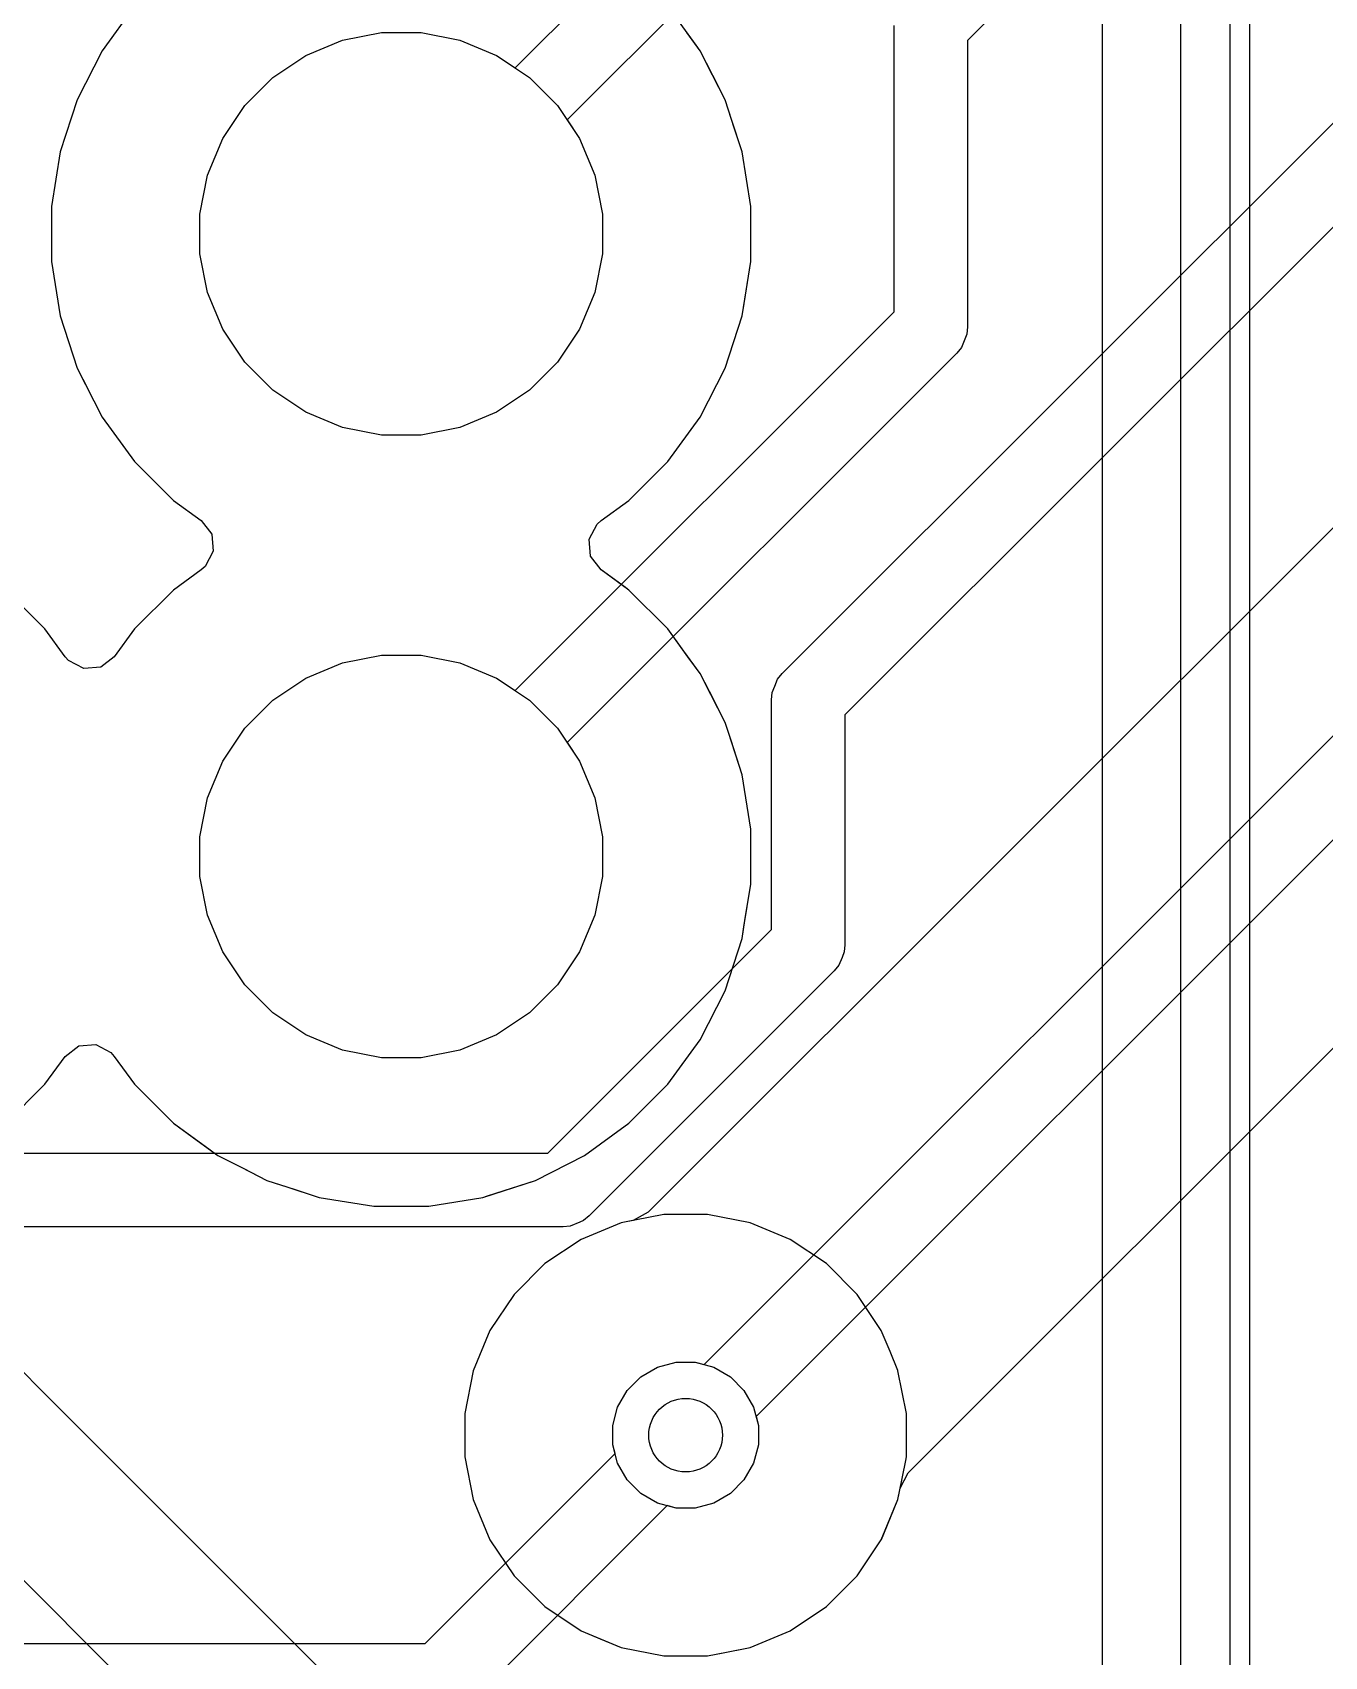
# Model space of a CAD drawing. Header units: inches. Extents: x 1.3 to 5.24, y -7.03 to -1.12.
# Drawn here: x 3.1038 to 3.3112, y -3.2639 to -3.0031 of the extents above; entities that cross this region are included whole.
import ezdxf

# ---------------------------------------------------------------- set-up
doc = ezdxf.new("R2010")
doc.units = ezdxf.units.IN
doc.header["$MEASUREMENT"] = 0
for name, color, linetype, true_color in [('B.Cu', 153, 'CONTINUOUS', 0x4d7fc4), ('B.Mask', 4, 'CONTINUOUS', 0x02ffee), ('F.Cu', 13, 'CONTINUOUS', 0xc83434), ('F.Mask', 201, 'CONTINUOUS', 0xd864ff), ('F.Silkscreen', 41, 'CONTINUOUS', 0xf2eda1), ('In1.Cu', 91, 'CONTINUOUS', 0x7fc87f), ('In2.Cu', 33, 'CONTINUOUS', 0xce7d2c)]:
    doc.layers.add(name, color=color, linetype=linetype, true_color=true_color)

msp = doc.modelspace()

# ---------------------------------------------------------------- linework, layer by layer
at = {"layer": 'B.Cu', "linetype": 'CONTINUOUS'}
for p, q in [((3.12018, -2.99887), (3.11499, -3.00602)), ((3.14768, -3.00679), (3.15356, -3.00435)), ((3.15356, -3.00435), (3.15981, -3.00311)), ((3.15981, -3.00311), (3.16618, -3.00311)), ((3.16618, -3.00311), (3.17242, -3.00435)), ((3.17242, -3.00435), (3.1783, -3.00679)), ((3.21099, -3.00602), (3.20886, -3.00308)), ((3.11499, -3.00602), (3.11098, -3.01389)), ((3.14239, -3.01033), (3.14768, -3.00679)), ((3.1783, -3.00679), (3.1836, -3.01033)), ((3.21302, -3.00999), (3.21099, -3.00602)), ((3.38668, -3.00855), (3.20267, -3.19255)), ((3.13788, -3.01483), (3.14239, -3.01033)), ((3.1836, -3.01033), (3.1881, -3.01483)), ((3.215, -3.01389), (3.21302, -3.00999)), ((3.11098, -3.01389), (3.10825, -3.02229)), ((3.13435, -3.02012), (3.13788, -3.01483)), ((3.1881, -3.01483), (3.19164, -3.02012)), ((3.21647, -3.01839), (3.215, -3.01389)), ((3.215, -3.01389), (3.215, -3.01389)), ((3.215, -3.01389), (3.215, -3.01389)), ((3.21773, -3.02229), (3.21647, -3.01839)), ((3.10825, -3.02229), (3.10687, -3.03102)), ((3.13191, -3.026), (3.13435, -3.02012)), ((3.19164, -3.02012), (3.19407, -3.026)), ((3.21911, -3.03102), (3.21773, -3.02229)), ((3.13067, -3.03225), (3.13191, -3.026)), ((3.19407, -3.026), (3.19532, -3.03225)), ((3.21164, -3.21702), (3.40134, -3.02732)), ((3.10687, -3.03102), (3.10687, -3.03985)), ((3.13067, -3.03862), (3.13067, -3.03225)), ((3.19532, -3.03225), (3.19532, -3.03862)), ((3.21911, -3.03985), (3.21911, -3.03102)), ((3.40796, -3.0374), (3.21999, -3.22537)), ((3.10687, -3.03985), (3.10825, -3.04858)), ((3.13191, -3.04486), (3.13067, -3.03862)), ((3.19532, -3.03862), (3.19407, -3.04486)), ((3.21816, -3.0459), (3.21911, -3.03985)), ((3.13435, -3.05074), (3.13191, -3.04486)), ((3.19407, -3.04486), (3.19164, -3.05074)), ((3.21773, -3.04858), (3.21816, -3.0459)), ((3.10825, -3.04858), (3.11098, -3.05698)), ((3.215, -3.05698), (3.21773, -3.04858)), ((3.13788, -3.05604), (3.13435, -3.05074)), ((3.19164, -3.05074), (3.1881, -3.05604)), ((3.14239, -3.06054), (3.13788, -3.05604)), ((3.1881, -3.05604), (3.1836, -3.06054)), ((3.11098, -3.05698), (3.11499, -3.06485)), ((3.21099, -3.06485), (3.215, -3.05698)), ((3.14768, -3.06408), (3.14239, -3.06054)), ((3.1836, -3.06054), (3.1783, -3.06408)), ((3.15356, -3.06651), (3.14768, -3.06408)), ((3.1783, -3.06408), (3.17242, -3.06651)), ((3.24446, -3.23434), (3.41632, -3.06247)), ((3.11499, -3.06485), (3.12018, -3.07199)), ((3.15981, -3.06776), (3.15356, -3.06651)), ((3.17242, -3.06651), (3.16618, -3.06776)), ((3.2058, -3.07199), (3.21099, -3.06485)), ((3.16618, -3.06776), (3.15981, -3.06776)), ((3.12018, -3.07199), (3.12018, -3.07199)), ((3.12018, -3.07199), (3.12643, -3.07824)), ((3.19955, -3.07824), (3.2058, -3.07199)), ((3.12643, -3.07824), (3.12643, -3.07824)), ((3.12643, -3.07824), (3.13089, -3.08148)), ((3.19509, -3.08148), (3.19955, -3.07824)), ((3.13089, -3.08148), (3.13257, -3.08366)), ((3.19317, -3.08446), (3.19446, -3.08203)), ((3.19446, -3.08203), (3.19509, -3.08148)), ((3.13257, -3.08366), (3.13281, -3.0864)), ((3.19341, -3.0872), (3.19317, -3.08446)), ((3.13281, -3.0864), (3.13153, -3.08884)), ((3.19509, -3.08938), (3.19341, -3.0872)), ((3.13089, -3.08938), (3.12643, -3.09263)), ((3.13153, -3.08884), (3.13089, -3.08938)), ((3.199, -3.09222), (3.19509, -3.08938)), ((3.1058, -3.09887), (3.09955, -3.09263)), ((3.12643, -3.09263), (3.12018, -3.09887)), ((3.12643, -3.09263), (3.12643, -3.09263)), ((3.19955, -3.09263), (3.199, -3.09222)), ((3.2058, -3.09887), (3.19955, -3.09263)), ((3.10904, -3.10334), (3.1058, -3.09887)), ((3.1058, -3.09887), (3.1058, -3.09887)), ((3.12018, -3.09887), (3.11694, -3.10334)), ((3.12018, -3.09887), (3.12018, -3.09887)), ((3.20904, -3.10334), (3.2058, -3.09887)), ((3.2058, -3.09887), (3.2058, -3.09887)), ((3.10959, -3.10397), (3.10904, -3.10334)), ((3.11694, -3.10334), (3.11476, -3.10502)), ((3.15356, -3.10435), (3.15981, -3.10311)), ((3.15981, -3.10311), (3.16618, -3.10311)), ((3.16618, -3.10311), (3.17242, -3.10435)), ((3.21099, -3.10602), (3.20904, -3.10334)), ((3.11202, -3.10525), (3.10959, -3.10397)), ((3.11476, -3.10502), (3.11202, -3.10525)), ((3.14768, -3.10679), (3.15356, -3.10435)), ((3.17242, -3.10435), (3.1783, -3.10679)), ((3.21248, -3.10894), (3.21099, -3.10602)), ((3.14239, -3.11033), (3.14768, -3.10679)), ((3.1783, -3.10679), (3.1836, -3.11033)), ((3.13788, -3.11483), (3.14239, -3.11033)), ((3.1836, -3.11033), (3.1881, -3.11483)), ((3.215, -3.11389), (3.21248, -3.10894)), ((3.21553, -3.11552), (3.215, -3.11389)), ((3.215, -3.11389), (3.215, -3.11389)), ((3.215, -3.11389), (3.215, -3.11389)), ((3.13435, -3.12012), (3.13788, -3.11483)), ((3.1881, -3.11483), (3.19164, -3.12012)), ((3.21773, -3.12229), (3.21553, -3.11552)), ((3.13191, -3.126), (3.13435, -3.12012)), ((3.19164, -3.12012), (3.19407, -3.126)), ((3.21911, -3.13102), (3.21773, -3.12229)), ((3.13067, -3.13225), (3.13191, -3.126)), ((3.19407, -3.126), (3.19532, -3.13225)), ((3.21911, -3.13985), (3.21911, -3.13102)), ((3.13067, -3.13862), (3.13067, -3.13225)), ((3.19532, -3.13225), (3.19532, -3.13862)), ((3.13191, -3.14486), (3.13067, -3.13862)), ((3.19532, -3.13862), (3.19407, -3.14486)), ((3.21819, -3.14569), (3.21911, -3.13985)), ((3.13435, -3.15074), (3.13191, -3.14486)), ((3.19407, -3.14486), (3.19164, -3.15074)), ((3.21773, -3.14858), (3.21819, -3.14569)), ((3.215, -3.15698), (3.21773, -3.14858)), ((3.13788, -3.15604), (3.13435, -3.15074)), ((3.19164, -3.15074), (3.1881, -3.15604)), ((3.14239, -3.16054), (3.13788, -3.15604)), ((3.1881, -3.15604), (3.1836, -3.16054)), ((3.21099, -3.16485), (3.215, -3.15698)), ((3.14768, -3.16408), (3.14239, -3.16054)), ((3.1836, -3.16054), (3.1783, -3.16408)), ((3.10904, -3.16753), (3.11122, -3.16585)), ((3.11122, -3.16585), (3.11396, -3.16562)), ((3.11396, -3.16562), (3.11639, -3.1669)), ((3.15356, -3.16651), (3.14768, -3.16408)), ((3.1783, -3.16408), (3.17242, -3.16651)), ((3.2058, -3.17199), (3.21099, -3.16485)), ((3.1058, -3.17199), (3.10904, -3.16753)), ((3.11639, -3.1669), (3.11694, -3.16753)), ((3.11694, -3.16753), (3.12016, -3.17196)), ((3.15981, -3.16776), (3.15356, -3.16651)), ((3.16618, -3.16776), (3.15981, -3.16776)), ((3.17242, -3.16651), (3.16618, -3.16776)), ((3.09955, -3.17824), (3.1058, -3.17199)), ((3.12016, -3.17196), (3.12018, -3.17199)), ((3.12018, -3.17199), (3.12643, -3.17824)), ((3.19955, -3.17824), (3.2058, -3.17199)), ((3.12643, -3.17824), (3.12643, -3.17824)), ((3.12643, -3.17824), (3.13209, -3.18235)), ((3.19241, -3.18343), (3.19955, -3.17824)), ((3.13209, -3.18235), (3.13358, -3.18343)), ((3.13358, -3.18343), (3.13764, -3.1855)), ((3.18454, -3.18744), (3.19241, -3.18343)), ((3.13764, -3.1855), (3.14145, -3.18744)), ((3.14145, -3.18744), (3.14145, -3.18744)), ((3.14145, -3.18744), (3.14145, -3.18744)), ((3.14145, -3.18744), (3.14595, -3.18891)), ((3.14595, -3.18891), (3.14985, -3.19017)), ((3.17613, -3.19017), (3.18454, -3.18744)), ((3.14985, -3.19017), (3.15858, -3.19156)), ((3.15858, -3.19156), (3.15858, -3.19156)), ((3.15858, -3.19156), (3.16741, -3.19156)), ((3.16741, -3.19156), (3.17613, -3.19017)), ((3.19832, -3.19426), (3.19187, -3.19693)), ((3.20017, -3.19389), (3.19832, -3.19426)), ((3.19832, -3.19426), (3.19832, -3.19426)), ((3.20026, -3.19387), (3.20017, -3.19389)), ((3.20267, -3.19255), (3.20026, -3.19387)), ((3.19187, -3.19693), (3.18606, -3.20081)), ((3.19187, -3.19693), (3.19187, -3.19693)), ((3.18606, -3.20081), (3.18112, -3.20575)), ((3.18606, -3.20081), (3.18606, -3.20081)), ((3.18112, -3.20575), (3.17724, -3.21155)), ((3.18112, -3.20575), (3.18112, -3.20575)), ((3.17724, -3.21155), (3.17457, -3.21801)), ((3.17724, -3.21155), (3.17724, -3.21155)), ((3.17457, -3.21801), (3.17321, -3.22485)), ((3.17457, -3.21801), (3.17457, -3.21801)), ((3.20147, -3.21898), (3.20414, -3.21743)), ((3.20414, -3.21743), (3.20712, -3.21664)), ((3.20712, -3.21664), (3.2102, -3.21664)), ((3.2102, -3.21664), (3.21164, -3.21702)), ((3.19929, -3.22116), (3.20147, -3.21898)), ((3.19775, -3.22383), (3.19929, -3.22116)), ((3.17321, -3.22485), (3.17321, -3.23184)), ((3.19695, -3.2268), (3.19775, -3.22383)), ((3.21999, -3.22537), (3.22037, -3.2268)), ((3.19695, -3.22989), (3.19695, -3.2268)), ((3.22037, -3.2268), (3.22037, -3.22989)), ((3.19775, -3.23287), (3.19695, -3.22989)), ((3.22037, -3.22989), (3.21957, -3.23287)), ((3.17321, -3.23184), (3.17457, -3.23869)), ((3.19929, -3.23554), (3.19775, -3.23287)), ((3.21957, -3.23287), (3.21803, -3.23554)), ((3.20147, -3.23772), (3.19929, -3.23554)), ((3.21803, -3.23554), (3.21585, -3.23772)), ((3.24312, -3.23684), (3.24439, -3.2344)), ((3.24439, -3.2344), (3.24446, -3.23434)), ((3.17457, -3.23869), (3.17457, -3.23869)), ((3.17457, -3.23869), (3.17724, -3.24514)), ((3.20414, -3.23926), (3.20147, -3.23772)), ((3.21585, -3.23772), (3.21318, -3.23926)), ((3.24047, -3.24419), (3.24275, -3.23869)), ((3.24275, -3.23869), (3.24312, -3.23684)), ((3.20712, -3.24006), (3.20414, -3.23926)), ((3.2102, -3.24006), (3.20712, -3.24006)), ((3.21318, -3.23926), (3.2102, -3.24006)), ((3.2401, -3.24509), (3.24047, -3.24419)), ((3.17724, -3.24514), (3.17724, -3.24514)), ((3.17724, -3.24514), (3.18112, -3.25095)), ((3.2362, -3.25095), (3.24008, -3.24514)), ((3.24008, -3.24514), (3.2401, -3.24509)), ((3.18112, -3.25095), (3.18112, -3.25095)), ((3.18112, -3.25095), (3.18606, -3.25588)), ((3.23126, -3.25588), (3.2362, -3.25095)), ((3.18606, -3.25588), (3.18606, -3.25588)), ((3.18606, -3.25588), (3.19187, -3.25976)), ((3.22545, -3.25976), (3.23126, -3.25588)), ((3.19187, -3.25976), (3.19187, -3.25976)), ((3.19187, -3.25976), (3.19573, -3.26136)), ((3.219, -3.26244), (3.22545, -3.25976)), ((3.19573, -3.26136), (3.19832, -3.26244)), ((3.19832, -3.26244), (3.19832, -3.26244)), ((3.19832, -3.26244), (3.19832, -3.26244)), ((3.19832, -3.26244), (3.20517, -3.2638)), ((3.21444, -3.26335), (3.219, -3.26244)), ((3.219, -3.26244), (3.219, -3.26244)), ((3.219, -3.26244), (3.219, -3.26244)), ((3.20517, -3.2638), (3.20517, -3.2638)), ((3.20517, -3.2638), (3.20517, -3.2638)), ((3.20517, -3.2638), (3.21215, -3.2638)), ((3.21215, -3.2638), (3.21444, -3.26335)), ((3.21215, -3.2638), (3.21215, -3.2638))]:
    msp.add_line(p, q, dxfattribs=at)
at = {"layer": 'B.Cu'}
msp.add_circle((3.20866, -3.22835), 0.00591, dxfattribs=at)
at = {"layer": 'B.Mask', "linetype": 'CONTINUOUS'}
for p, q in [((3.14768, -3.00679), (3.15356, -3.00435)), ((3.15356, -3.00435), (3.15981, -3.00311)), ((3.15981, -3.00311), (3.16618, -3.00311)), ((3.16618, -3.00311), (3.17242, -3.00435)), ((3.17242, -3.00435), (3.1783, -3.00679)), ((3.14239, -3.01033), (3.14768, -3.00679)), ((3.1783, -3.00679), (3.1836, -3.01033)), ((3.13788, -3.01483), (3.14239, -3.01033)), ((3.1836, -3.01033), (3.1881, -3.01483)), ((3.13435, -3.02012), (3.13788, -3.01483)), ((3.1881, -3.01483), (3.19164, -3.02012)), ((3.13191, -3.026), (3.13435, -3.02012)), ((3.19164, -3.02012), (3.19407, -3.026)), ((3.13067, -3.03225), (3.13191, -3.026)), ((3.19407, -3.026), (3.19532, -3.03225)), ((3.13067, -3.03862), (3.13067, -3.03225)), ((3.19532, -3.03225), (3.19532, -3.03862)), ((3.13191, -3.04486), (3.13067, -3.03862)), ((3.19532, -3.03862), (3.19407, -3.04486)), ((3.13435, -3.05074), (3.13191, -3.04486)), ((3.19407, -3.04486), (3.19164, -3.05074)), ((3.13788, -3.05604), (3.13435, -3.05074)), ((3.19164, -3.05074), (3.1881, -3.05604)), ((3.14239, -3.06054), (3.13788, -3.05604)), ((3.1881, -3.05604), (3.1836, -3.06054)), ((3.14768, -3.06408), (3.14239, -3.06054)), ((3.1836, -3.06054), (3.1783, -3.06408)), ((3.15356, -3.06651), (3.14768, -3.06408)), ((3.1783, -3.06408), (3.17242, -3.06651)), ((3.15981, -3.06776), (3.15356, -3.06651)), ((3.17242, -3.06651), (3.16618, -3.06776)), ((3.16618, -3.06776), (3.15981, -3.06776)), ((3.15356, -3.10435), (3.15981, -3.10311)), ((3.15981, -3.10311), (3.16618, -3.10311)), ((3.16618, -3.10311), (3.17242, -3.10435)), ((3.14768, -3.10679), (3.15356, -3.10435)), ((3.17242, -3.10435), (3.1783, -3.10679)), ((3.14239, -3.11033), (3.14768, -3.10679)), ((3.1783, -3.10679), (3.1836, -3.11033)), ((3.13788, -3.11483), (3.14239, -3.11033)), ((3.1836, -3.11033), (3.1881, -3.11483)), ((3.13435, -3.12012), (3.13788, -3.11483)), ((3.1881, -3.11483), (3.19164, -3.12012)), ((3.13191, -3.126), (3.13435, -3.12012)), ((3.19164, -3.12012), (3.19407, -3.126)), ((3.13067, -3.13225), (3.13191, -3.126)), ((3.19407, -3.126), (3.19532, -3.13225)), ((3.13067, -3.13862), (3.13067, -3.13225)), ((3.19532, -3.13225), (3.19532, -3.13862)), ((3.13191, -3.14486), (3.13067, -3.13862)), ((3.19532, -3.13862), (3.19407, -3.14486)), ((3.13435, -3.15074), (3.13191, -3.14486)), ((3.19407, -3.14486), (3.19164, -3.15074)), ((3.13788, -3.15604), (3.13435, -3.15074)), ((3.19164, -3.15074), (3.1881, -3.15604)), ((3.14239, -3.16054), (3.13788, -3.15604)), ((3.1881, -3.15604), (3.1836, -3.16054)), ((3.14768, -3.16408), (3.14239, -3.16054)), ((3.1836, -3.16054), (3.1783, -3.16408)), ((3.15356, -3.16651), (3.14768, -3.16408)), ((3.1783, -3.16408), (3.17242, -3.16651)), ((3.15981, -3.16776), (3.15356, -3.16651)), ((3.16618, -3.16776), (3.15981, -3.16776)), ((3.17242, -3.16651), (3.16618, -3.16776))]:
    msp.add_line(p, q, dxfattribs=at)
at = {"layer": 'F.Cu', "linetype": 'CONTINUOUS'}
for p, q in [((3.12018, -2.99887), (3.11499, -3.00602)), ((3.21033, -3.00511), (3.2058, -2.99887)), ((3.14768, -3.00679), (3.15356, -3.00435)), ((3.15356, -3.00435), (3.15981, -3.00311)), ((3.15981, -3.00311), (3.16618, -3.00311)), ((3.16618, -3.00311), (3.17242, -3.00435)), ((3.17242, -3.00435), (3.1783, -3.00679)), ((3.11499, -3.00602), (3.11098, -3.01389)), ((3.14239, -3.01033), (3.14768, -3.00679)), ((3.1783, -3.00679), (3.1836, -3.01033)), ((3.21099, -3.00602), (3.21033, -3.00511)), ((3.21299, -3.00994), (3.21099, -3.00602)), ((3.13788, -3.01483), (3.14239, -3.01033)), ((3.1836, -3.01033), (3.1881, -3.01483)), ((3.215, -3.01389), (3.21299, -3.00994)), ((3.11098, -3.01389), (3.10825, -3.02229)), ((3.13435, -3.02012), (3.13788, -3.01483)), ((3.1881, -3.01483), (3.19164, -3.02012)), ((3.21609, -3.01725), (3.215, -3.01389)), ((3.215, -3.01389), (3.215, -3.01389)), ((3.215, -3.01389), (3.215, -3.01389)), ((3.21773, -3.02229), (3.21609, -3.01725)), ((3.10825, -3.02229), (3.10687, -3.03102)), ((3.13191, -3.026), (3.13435, -3.02012)), ((3.19164, -3.02012), (3.19407, -3.026)), ((3.21911, -3.03102), (3.21773, -3.02229)), ((3.13067, -3.03225), (3.13191, -3.026)), ((3.19407, -3.026), (3.19532, -3.03225)), ((3.10687, -3.03102), (3.10687, -3.03985)), ((3.13067, -3.03862), (3.13067, -3.03225)), ((3.19532, -3.03225), (3.19532, -3.03862)), ((3.21911, -3.03985), (3.21911, -3.03102)), ((3.10687, -3.03985), (3.10825, -3.04858)), ((3.13191, -3.04486), (3.13067, -3.03862)), ((3.19532, -3.03862), (3.19407, -3.04486)), ((3.21788, -3.04762), (3.21911, -3.03985)), ((3.13435, -3.05074), (3.13191, -3.04486)), ((3.19407, -3.04486), (3.19164, -3.05074)), ((3.10825, -3.04858), (3.11098, -3.05698)), ((3.215, -3.05698), (3.21773, -3.04858)), ((3.21773, -3.04858), (3.21788, -3.04762)), ((3.13788, -3.05604), (3.13435, -3.05074)), ((3.19164, -3.05074), (3.1881, -3.05604)), ((3.14239, -3.06054), (3.13788, -3.05604)), ((3.1881, -3.05604), (3.1836, -3.06054)), ((3.11098, -3.05698), (3.11279, -3.06053)), ((3.21099, -3.06485), (3.215, -3.05698)), ((3.11279, -3.06053), (3.11409, -3.06308)), ((3.14768, -3.06408), (3.14239, -3.06054)), ((3.1836, -3.06054), (3.1783, -3.06408)), ((3.11409, -3.06308), (3.11499, -3.06485)), ((3.15356, -3.06651), (3.14768, -3.06408)), ((3.1783, -3.06408), (3.17242, -3.06651)), ((3.11499, -3.06485), (3.12018, -3.07199)), ((3.15981, -3.06776), (3.15356, -3.06651)), ((3.17242, -3.06651), (3.16618, -3.06776)), ((3.2058, -3.07199), (3.21099, -3.06485)), ((3.16618, -3.06776), (3.15981, -3.06776)), ((3.12018, -3.07199), (3.12018, -3.07199)), ((3.12018, -3.07199), (3.12643, -3.07824)), ((3.19955, -3.07824), (3.2058, -3.07199)), ((3.12643, -3.07824), (3.12643, -3.07824)), ((3.12643, -3.07824), (3.13089, -3.08148)), ((3.19509, -3.08148), (3.19955, -3.07824)), ((3.13089, -3.08148), (3.13257, -3.08366)), ((3.19317, -3.08446), (3.19446, -3.08203)), ((3.19446, -3.08203), (3.19509, -3.08148)), ((3.13257, -3.08366), (3.13281, -3.0864)), ((3.19341, -3.0872), (3.19317, -3.08446)), ((3.13281, -3.0864), (3.13153, -3.08884)), ((3.19509, -3.08938), (3.19341, -3.0872)), ((3.13089, -3.08938), (3.12643, -3.09263)), ((3.13153, -3.08884), (3.13089, -3.08938)), ((3.19935, -3.09248), (3.19509, -3.08938)), ((3.1058, -3.09887), (3.09955, -3.09263)), ((3.12643, -3.09263), (3.12018, -3.09887)), ((3.12643, -3.09263), (3.12643, -3.09263)), ((3.19955, -3.09263), (3.19935, -3.09248)), ((3.2058, -3.09887), (3.19955, -3.09263)), ((3.10904, -3.10334), (3.1058, -3.09887)), ((3.1058, -3.09887), (3.1058, -3.09887)), ((3.12018, -3.09887), (3.11694, -3.10334)), ((3.12018, -3.09887), (3.12018, -3.09887)), ((3.2084, -3.10245), (3.2058, -3.09887)), ((3.2058, -3.09887), (3.2058, -3.09887)), ((3.10959, -3.10397), (3.10904, -3.10334)), ((3.11694, -3.10334), (3.11476, -3.10502)), ((3.15356, -3.10435), (3.15981, -3.10311)), ((3.15981, -3.10311), (3.16618, -3.10311)), ((3.16618, -3.10311), (3.17242, -3.10435)), ((3.21099, -3.10602), (3.2084, -3.10245)), ((3.11202, -3.10525), (3.10959, -3.10397)), ((3.11476, -3.10502), (3.11202, -3.10525)), ((3.14768, -3.10679), (3.15356, -3.10435)), ((3.17242, -3.10435), (3.1783, -3.10679)), ((3.21271, -3.10939), (3.21099, -3.10602)), ((3.14239, -3.11033), (3.14768, -3.10679)), ((3.1783, -3.10679), (3.1836, -3.11033)), ((3.13788, -3.11483), (3.14239, -3.11033)), ((3.1836, -3.11033), (3.1881, -3.11483)), ((3.215, -3.11389), (3.21271, -3.10939)), ((3.21595, -3.11682), (3.215, -3.11389)), ((3.215, -3.11389), (3.215, -3.11389)), ((3.215, -3.11389), (3.215, -3.11389)), ((3.13435, -3.12012), (3.13788, -3.11483)), ((3.1881, -3.11483), (3.19164, -3.12012)), ((3.21773, -3.12229), (3.21595, -3.11682)), ((3.13191, -3.126), (3.13435, -3.12012)), ((3.19164, -3.12012), (3.19407, -3.126)), ((3.21911, -3.13102), (3.21773, -3.12229)), ((3.13067, -3.13225), (3.13191, -3.126)), ((3.19407, -3.126), (3.19532, -3.13225)), ((3.21911, -3.13985), (3.21911, -3.13102)), ((3.13067, -3.13862), (3.13067, -3.13225)), ((3.19532, -3.13225), (3.19532, -3.13862)), ((3.13191, -3.14486), (3.13067, -3.13862)), ((3.19532, -3.13862), (3.19407, -3.14486)), ((3.21803, -3.14671), (3.21911, -3.13985)), ((3.13435, -3.15074), (3.13191, -3.14486)), ((3.19407, -3.14486), (3.19164, -3.15074)), ((3.21773, -3.14858), (3.21803, -3.14671)), ((3.215, -3.15698), (3.21773, -3.14858)), ((3.13788, -3.15604), (3.13435, -3.15074)), ((3.19164, -3.15074), (3.1881, -3.15604)), ((3.14239, -3.16054), (3.13788, -3.15604)), ((3.1881, -3.15604), (3.1836, -3.16054)), ((3.21099, -3.16485), (3.215, -3.15698)), ((3.14768, -3.16408), (3.14239, -3.16054)), ((3.1836, -3.16054), (3.1783, -3.16408)), ((3.10904, -3.16753), (3.11122, -3.16585)), ((3.11122, -3.16585), (3.11396, -3.16562)), ((3.11396, -3.16562), (3.11639, -3.1669)), ((3.15356, -3.16651), (3.14768, -3.16408)), ((3.1783, -3.16408), (3.17242, -3.16651)), ((3.2058, -3.17199), (3.21099, -3.16485)), ((3.1058, -3.17199), (3.10904, -3.16753)), ((3.11639, -3.1669), (3.11694, -3.16753)), ((3.11694, -3.16753), (3.11884, -3.17014)), ((3.15981, -3.16776), (3.15356, -3.16651)), ((3.16618, -3.16776), (3.15981, -3.16776)), ((3.17242, -3.16651), (3.16618, -3.16776)), ((3.11884, -3.17014), (3.12018, -3.17199)), ((3.09955, -3.17824), (3.1058, -3.17199)), ((3.12018, -3.17199), (3.12643, -3.17824)), ((3.19955, -3.17824), (3.2058, -3.17199)), ((3.12643, -3.17824), (3.12643, -3.17824)), ((3.12643, -3.17824), (3.13026, -3.18102)), ((3.19241, -3.18343), (3.19955, -3.17824)), ((3.13026, -3.18102), (3.13358, -3.18343)), ((3.13358, -3.18343), (3.1373, -3.18533)), ((3.18454, -3.18744), (3.19241, -3.18343)), ((3.1373, -3.18533), (3.14145, -3.18744)), ((3.14145, -3.18744), (3.14145, -3.18744)), ((3.14145, -3.18744), (3.14145, -3.18744)), ((3.14145, -3.18744), (3.14447, -3.18843)), ((3.14447, -3.18843), (3.14985, -3.19017)), ((3.17685, -3.18994), (3.18454, -3.18744)), ((3.14985, -3.19017), (3.15858, -3.19156)), ((3.15858, -3.19156), (3.15858, -3.19156)), ((3.15858, -3.19156), (3.16741, -3.19156)), ((3.16741, -3.19156), (3.17613, -3.19017)), ((3.17613, -3.19017), (3.17685, -3.18994)), ((3.19832, -3.19426), (3.19187, -3.19693)), ((3.20517, -3.19289), (3.19832, -3.19426)), ((3.19832, -3.19426), (3.19832, -3.19426)), ((3.21215, -3.19289), (3.20517, -3.19289)), ((3.20517, -3.19289), (3.20517, -3.19289)), ((3.219, -3.19426), (3.21215, -3.19289)), ((3.21215, -3.19289), (3.21215, -3.19289)), ((3.22545, -3.19693), (3.219, -3.19426)), ((3.219, -3.19426), (3.219, -3.19426)), ((3.10896, -3.22485), (3.08037, -3.19626)), ((3.19187, -3.19693), (3.18606, -3.20081)), ((3.19187, -3.19693), (3.19187, -3.19693)), ((3.23126, -3.20081), (3.22545, -3.19693)), ((3.22545, -3.19693), (3.22545, -3.19693)), ((3.18606, -3.20081), (3.18112, -3.20575)), ((3.18606, -3.20081), (3.18606, -3.20081)), ((3.2362, -3.20575), (3.23126, -3.20081)), ((3.23126, -3.20081), (3.23126, -3.20081)), ((3.05652, -3.20585), (3.32101, -3.47033)), ((3.18112, -3.20575), (3.17724, -3.21155)), ((3.18112, -3.20575), (3.18112, -3.20575)), ((3.24008, -3.21155), (3.2362, -3.20575)), ((3.2362, -3.20575), (3.2362, -3.20575)), ((3.17724, -3.21155), (3.17457, -3.21801)), ((3.17724, -3.21155), (3.17724, -3.21155)), ((3.24148, -3.21494), (3.24008, -3.21155)), ((3.24008, -3.21155), (3.24008, -3.21155)), ((3.24275, -3.21799), (3.24148, -3.21494)), ((3.17457, -3.21801), (3.17321, -3.22485)), ((3.17457, -3.21801), (3.17457, -3.21801)), ((3.20147, -3.21898), (3.20414, -3.21743)), ((3.20414, -3.21743), (3.20712, -3.21664)), ((3.20712, -3.21664), (3.2102, -3.21664)), ((3.2102, -3.21664), (3.21318, -3.21743)), ((3.21318, -3.21743), (3.21585, -3.21898)), ((3.24275, -3.21801), (3.24275, -3.21799)), ((3.24411, -3.22485), (3.24275, -3.21801)), ((3.24275, -3.21801), (3.24275, -3.21801)), ((3.19929, -3.22116), (3.20147, -3.21898)), ((3.21585, -3.21898), (3.21803, -3.22116)), ((3.19775, -3.22383), (3.19929, -3.22116)), ((3.21803, -3.22116), (3.21957, -3.22383)), ((3.34013, -3.45603), (3.10896, -3.22485)), ((3.17321, -3.22485), (3.17321, -3.23184)), ((3.19695, -3.2268), (3.19775, -3.22383)), ((3.21957, -3.22383), (3.22037, -3.2268)), ((3.24411, -3.23184), (3.24411, -3.22485)), ((3.24411, -3.22485), (3.24411, -3.22485)), ((3.24411, -3.22485), (3.24411, -3.22485)), ((3.19695, -3.22989), (3.19695, -3.2268)), ((3.22037, -3.2268), (3.22037, -3.22989)), ((3.19775, -3.23287), (3.19695, -3.22989)), ((3.22037, -3.22989), (3.21957, -3.23287)), ((3.17321, -3.23184), (3.17457, -3.23869)), ((3.19929, -3.23554), (3.19775, -3.23287)), ((3.21957, -3.23287), (3.21803, -3.23554)), ((3.24295, -3.23769), (3.244, -3.2324)), ((3.244, -3.2324), (3.24411, -3.23184)), ((3.20147, -3.23772), (3.19929, -3.23554)), ((3.21803, -3.23554), (3.21585, -3.23772)), ((3.17457, -3.23869), (3.17457, -3.23869)), ((3.17457, -3.23869), (3.17724, -3.24514)), ((3.20414, -3.23926), (3.20147, -3.23772)), ((3.21585, -3.23772), (3.21318, -3.23926)), ((3.24008, -3.24514), (3.24275, -3.23869)), ((3.24275, -3.23869), (3.24295, -3.23769)), ((3.20712, -3.24006), (3.20414, -3.23926)), ((3.2102, -3.24006), (3.20712, -3.24006)), ((3.21318, -3.23926), (3.2102, -3.24006)), ((3.17724, -3.24514), (3.17724, -3.24514)), ((3.17724, -3.24514), (3.18112, -3.25095)), ((3.2362, -3.25095), (3.24008, -3.24514)), ((3.18112, -3.25095), (3.18112, -3.25095)), ((3.18112, -3.25095), (3.18606, -3.25588)), ((3.23126, -3.25588), (3.2362, -3.25095)), ((3.18606, -3.25588), (3.18606, -3.25588)), ((3.18606, -3.25588), (3.19187, -3.25976)), ((3.22545, -3.25976), (3.23126, -3.25588)), ((3.19187, -3.25976), (3.19187, -3.25976)), ((3.19187, -3.25976), (3.19496, -3.26104)), ((3.219, -3.26244), (3.22545, -3.25976)), ((3.19496, -3.26104), (3.19832, -3.26244)), ((3.19832, -3.26244), (3.19832, -3.26244)), ((3.19832, -3.26244), (3.19832, -3.26244)), ((3.19832, -3.26244), (3.20517, -3.2638)), ((3.21551, -3.26313), (3.219, -3.26244)), ((3.219, -3.26244), (3.219, -3.26244)), ((3.219, -3.26244), (3.219, -3.26244)), ((3.20517, -3.2638), (3.20517, -3.2638)), ((3.20517, -3.2638), (3.20517, -3.2638)), ((3.20517, -3.2638), (3.21215, -3.2638)), ((3.21215, -3.2638), (3.21551, -3.26313)), ((3.21215, -3.2638), (3.21215, -3.2638))]:
    msp.add_line(p, q, dxfattribs=at)
at = {"layer": 'F.Cu'}
msp.add_circle((3.20866, -3.22835), 0.00591, dxfattribs=at)
at = {"layer": 'F.Mask', "linetype": 'CONTINUOUS'}
for p, q in [((3.14768, -3.00679), (3.15356, -3.00435)), ((3.15356, -3.00435), (3.15981, -3.00311)), ((3.15981, -3.00311), (3.16618, -3.00311)), ((3.16618, -3.00311), (3.17242, -3.00435)), ((3.17242, -3.00435), (3.1783, -3.00679)), ((3.14239, -3.01033), (3.14768, -3.00679)), ((3.1783, -3.00679), (3.1836, -3.01033)), ((3.13788, -3.01483), (3.14239, -3.01033)), ((3.1836, -3.01033), (3.1881, -3.01483)), ((3.13435, -3.02012), (3.13788, -3.01483)), ((3.1881, -3.01483), (3.19164, -3.02012)), ((3.13191, -3.026), (3.13435, -3.02012)), ((3.19164, -3.02012), (3.19407, -3.026)), ((3.13067, -3.03225), (3.13191, -3.026)), ((3.19407, -3.026), (3.19532, -3.03225)), ((3.13067, -3.03862), (3.13067, -3.03225)), ((3.19532, -3.03225), (3.19532, -3.03862)), ((3.13191, -3.04486), (3.13067, -3.03862)), ((3.19532, -3.03862), (3.19407, -3.04486)), ((3.13435, -3.05074), (3.13191, -3.04486)), ((3.19407, -3.04486), (3.19164, -3.05074)), ((3.13788, -3.05604), (3.13435, -3.05074)), ((3.19164, -3.05074), (3.1881, -3.05604)), ((3.14239, -3.06054), (3.13788, -3.05604)), ((3.1881, -3.05604), (3.1836, -3.06054)), ((3.14768, -3.06408), (3.14239, -3.06054)), ((3.1836, -3.06054), (3.1783, -3.06408)), ((3.15356, -3.06651), (3.14768, -3.06408)), ((3.1783, -3.06408), (3.17242, -3.06651)), ((3.15981, -3.06776), (3.15356, -3.06651)), ((3.17242, -3.06651), (3.16618, -3.06776)), ((3.16618, -3.06776), (3.15981, -3.06776)), ((3.15356, -3.10435), (3.15981, -3.10311)), ((3.15981, -3.10311), (3.16618, -3.10311)), ((3.16618, -3.10311), (3.17242, -3.10435)), ((3.14768, -3.10679), (3.15356, -3.10435)), ((3.17242, -3.10435), (3.1783, -3.10679)), ((3.14239, -3.11033), (3.14768, -3.10679)), ((3.1783, -3.10679), (3.1836, -3.11033)), ((3.13788, -3.11483), (3.14239, -3.11033)), ((3.1836, -3.11033), (3.1881, -3.11483)), ((3.13435, -3.12012), (3.13788, -3.11483)), ((3.1881, -3.11483), (3.19164, -3.12012)), ((3.13191, -3.126), (3.13435, -3.12012)), ((3.19164, -3.12012), (3.19407, -3.126)), ((3.13067, -3.13225), (3.13191, -3.126)), ((3.19407, -3.126), (3.19532, -3.13225)), ((3.13067, -3.13862), (3.13067, -3.13225)), ((3.19532, -3.13225), (3.19532, -3.13862)), ((3.13191, -3.14486), (3.13067, -3.13862)), ((3.19532, -3.13862), (3.19407, -3.14486)), ((3.13435, -3.15074), (3.13191, -3.14486)), ((3.19407, -3.14486), (3.19164, -3.15074)), ((3.13788, -3.15604), (3.13435, -3.15074)), ((3.19164, -3.15074), (3.1881, -3.15604)), ((3.14239, -3.16054), (3.13788, -3.15604)), ((3.1881, -3.15604), (3.1836, -3.16054)), ((3.14768, -3.16408), (3.14239, -3.16054)), ((3.1836, -3.16054), (3.1783, -3.16408)), ((3.15356, -3.16651), (3.14768, -3.16408)), ((3.1783, -3.16408), (3.17242, -3.16651)), ((3.15981, -3.16776), (3.15356, -3.16651)), ((3.16618, -3.16776), (3.15981, -3.16776)), ((3.17242, -3.16651), (3.16618, -3.16776))]:
    msp.add_line(p, q, dxfattribs=at)
at = {"layer": 'F.Silkscreen', "linetype": 'CONTINUOUS'}
for p, q in [((3.29606, -2.73465), (3.29606, -3.34409)), ((3.28819, -3.34016), (3.28819, -2.73858))]:
    msp.add_line(p, q, dxfattribs=at)
at = {"layer": 'In1.Cu', "linetype": 'CONTINUOUS'}
for p, q in [((3.18129, -3.00878), (3.28086, -2.90921)), ((3.28749, -2.91929), (3.18964, -3.01714)), ((3.31426, -2.94409), (3.25394, -3.00441)), ((3.22417, -3.10606), (3.36197, -2.96827)), ((3.36859, -2.97835), (3.23425, -3.11268)), ((3.14768, -3.00679), (3.15356, -3.00435)), ((3.15356, -3.00435), (3.15981, -3.00311)), ((3.15981, -3.00311), (3.16618, -3.00311)), ((3.16618, -3.00311), (3.17242, -3.00435)), ((3.17242, -3.00435), (3.1783, -3.00679)), ((3.24213, -3.04795), (3.24213, -3.00197)), ((3.25394, -3.00441), (3.25394, -3.05039)), ((3.14239, -3.01033), (3.14768, -3.00679)), ((3.1783, -3.00679), (3.18129, -3.00878)), ((3.13788, -3.01483), (3.14239, -3.01033)), ((3.13435, -3.02012), (3.13788, -3.01483)), ((3.18964, -3.01714), (3.19164, -3.02012)), ((3.13191, -3.026), (3.13435, -3.02012)), ((3.19164, -3.02012), (3.19407, -3.026)), ((3.13067, -3.03225), (3.13191, -3.026)), ((3.19407, -3.026), (3.19532, -3.03225)), ((3.13067, -3.03862), (3.13067, -3.03225)), ((3.19532, -3.03225), (3.19532, -3.03862)), ((3.13191, -3.04486), (3.13067, -3.03862)), ((3.19532, -3.03862), (3.19407, -3.04486)), ((3.13435, -3.05074), (3.13191, -3.04486)), ((3.19407, -3.04486), (3.19164, -3.05074)), ((3.18129, -3.10878), (3.24213, -3.04795)), ((3.13788, -3.05604), (3.13435, -3.05074)), ((3.19164, -3.05074), (3.1881, -3.05604)), ((3.25394, -3.05039), (3.25382, -3.05155)), ((3.25294, -3.05367), (3.25221, -3.05457)), ((3.25382, -3.05155), (3.25294, -3.05367)), ((3.14239, -3.06054), (3.13788, -3.05604)), ((3.1881, -3.05604), (3.1836, -3.06054)), ((3.25221, -3.05457), (3.18964, -3.11714)), ((3.14768, -3.06408), (3.14239, -3.06054)), ((3.1836, -3.06054), (3.1783, -3.06408)), ((3.15356, -3.06651), (3.14768, -3.06408)), ((3.1783, -3.06408), (3.17242, -3.06651)), ((3.15981, -3.06776), (3.15356, -3.06651)), ((3.17242, -3.06651), (3.16618, -3.06776)), ((3.16618, -3.06776), (3.15981, -3.06776)), ((3.15356, -3.10435), (3.15981, -3.10311)), ((3.15981, -3.10311), (3.16618, -3.10311)), ((3.16618, -3.10311), (3.17242, -3.10435)), ((3.14768, -3.10679), (3.15356, -3.10435)), ((3.17242, -3.10435), (3.1783, -3.10679)), ((3.22344, -3.10696), (3.22417, -3.10606)), ((3.14239, -3.11033), (3.14768, -3.10679)), ((3.1783, -3.10679), (3.18129, -3.10878)), ((3.22255, -3.10908), (3.22298, -3.10805)), ((3.22298, -3.10805), (3.22344, -3.10696)), ((3.13788, -3.11483), (3.14239, -3.11033)), ((3.22244, -3.11024), (3.22255, -3.10908)), ((3.22244, -3.14716), (3.22244, -3.11024)), ((3.23425, -3.11268), (3.23425, -3.14961)), ((3.13435, -3.12012), (3.13788, -3.11483)), ((3.18964, -3.11714), (3.19164, -3.12012)), ((3.13191, -3.126), (3.13435, -3.12012)), ((3.19164, -3.12012), (3.19407, -3.126)), ((3.13067, -3.13225), (3.13191, -3.126)), ((3.19407, -3.126), (3.19532, -3.13225)), ((3.13067, -3.13862), (3.13067, -3.13225)), ((3.19532, -3.13225), (3.19532, -3.13862)), ((3.13191, -3.14486), (3.13067, -3.13862)), ((3.19532, -3.13862), (3.19407, -3.14486)), ((3.13435, -3.15074), (3.13191, -3.14486)), ((3.19407, -3.14486), (3.19164, -3.15074)), ((3.18653, -3.18307), (3.22244, -3.14716)), ((3.23425, -3.14961), (3.23414, -3.15076)), ((3.13788, -3.15604), (3.13435, -3.15074)), ((3.19164, -3.15074), (3.1881, -3.15604)), ((3.23326, -3.15289), (3.23252, -3.15378)), ((3.23377, -3.15164), (3.23326, -3.15289)), ((3.23414, -3.15076), (3.23377, -3.15164)), ((3.23252, -3.15378), (3.19315, -3.19315)), ((3.14239, -3.16054), (3.13788, -3.15604)), ((3.1881, -3.15604), (3.1836, -3.16054)), ((3.14768, -3.16408), (3.14239, -3.16054)), ((3.1836, -3.16054), (3.1783, -3.16408)), ((3.15356, -3.16651), (3.14768, -3.16408)), ((3.1783, -3.16408), (3.17242, -3.16651)), ((3.15981, -3.16776), (3.15356, -3.16651)), ((3.16618, -3.16776), (3.15981, -3.16776)), ((3.17242, -3.16651), (3.16618, -3.16776)), ((3.093, -3.18307), (3.18653, -3.18307)), ((3.19013, -3.19477), (3.18898, -3.19488)), ((3.19168, -3.19413), (3.19013, -3.19477)), ((3.19226, -3.19389), (3.19168, -3.19413)), ((3.19315, -3.19315), (3.19226, -3.19389)), ((3.18898, -3.19488), (3.09055, -3.19488)), ((3.20147, -3.21898), (3.20414, -3.21743)), ((3.20414, -3.21743), (3.20712, -3.21664)), ((3.20712, -3.21664), (3.2102, -3.21664)), ((3.2102, -3.21664), (3.21318, -3.21743)), ((3.21318, -3.21743), (3.21585, -3.21898)), ((3.19929, -3.22116), (3.20147, -3.21898)), ((3.21585, -3.21898), (3.21803, -3.22116)), ((3.19775, -3.22383), (3.19929, -3.22116)), ((3.21803, -3.22116), (3.21957, -3.22383)), ((3.19695, -3.2268), (3.19775, -3.22383)), ((3.21957, -3.22383), (3.22037, -3.2268)), ((3.19695, -3.22989), (3.19695, -3.2268)), ((3.22037, -3.2268), (3.22037, -3.22989)), ((3.19775, -3.23287), (3.19695, -3.22989)), ((3.22037, -3.22989), (3.21957, -3.23287)), ((3.19929, -3.23554), (3.19775, -3.23287)), ((3.21957, -3.23287), (3.21803, -3.23554)), ((3.20147, -3.23772), (3.19929, -3.23554)), ((3.21803, -3.23554), (3.21585, -3.23772)), ((3.20414, -3.23926), (3.20147, -3.23772)), ((3.21585, -3.23772), (3.21318, -3.23926)), ((3.20712, -3.24006), (3.20414, -3.23926)), ((3.2102, -3.24006), (3.20712, -3.24006)), ((3.21318, -3.23926), (3.2102, -3.24006))]:
    msp.add_line(p, q, dxfattribs=at)
at = {"layer": 'In1.Cu'}
msp.add_circle((3.20866, -3.22835), 0.00591, dxfattribs=at)
at = {"layer": 'In2.Cu', "linetype": 'CONTINUOUS'}
for p, q in [((3.27559, -3.32188), (3.27559, -2.65748)), ((3.29921, -2.66237), (3.29921, -3.32677)), ((3.14768, -3.00679), (3.15356, -3.00435)), ((3.15356, -3.00435), (3.15981, -3.00311)), ((3.15981, -3.00311), (3.16618, -3.00311)), ((3.16618, -3.00311), (3.17242, -3.00435)), ((3.17242, -3.00435), (3.1783, -3.00679)), ((3.14239, -3.01033), (3.14768, -3.00679)), ((3.1783, -3.00679), (3.1836, -3.01033)), ((3.13788, -3.01483), (3.14239, -3.01033)), ((3.1836, -3.01033), (3.1881, -3.01483)), ((3.13435, -3.02012), (3.13788, -3.01483)), ((3.1881, -3.01483), (3.19164, -3.02012)), ((3.13191, -3.026), (3.13435, -3.02012)), ((3.19164, -3.02012), (3.19407, -3.026)), ((3.13067, -3.03225), (3.13191, -3.026)), ((3.19407, -3.026), (3.19532, -3.03225)), ((3.13067, -3.03862), (3.13067, -3.03225)), ((3.19532, -3.03225), (3.19532, -3.03862)), ((3.13191, -3.04486), (3.13067, -3.03862)), ((3.19532, -3.03862), (3.19407, -3.04486)), ((3.13435, -3.05074), (3.13191, -3.04486)), ((3.19407, -3.04486), (3.19164, -3.05074)), ((3.13788, -3.05604), (3.13435, -3.05074)), ((3.19164, -3.05074), (3.1881, -3.05604)), ((3.14239, -3.06054), (3.13788, -3.05604)), ((3.1881, -3.05604), (3.1836, -3.06054)), ((3.14768, -3.06408), (3.14239, -3.06054)), ((3.1836, -3.06054), (3.1783, -3.06408)), ((3.15356, -3.06651), (3.14768, -3.06408)), ((3.1783, -3.06408), (3.17242, -3.06651)), ((3.15981, -3.06776), (3.15356, -3.06651)), ((3.17242, -3.06651), (3.16618, -3.06776)), ((3.16618, -3.06776), (3.15981, -3.06776)), ((3.15356, -3.10435), (3.15981, -3.10311)), ((3.15981, -3.10311), (3.16618, -3.10311)), ((3.16618, -3.10311), (3.17242, -3.10435)), ((3.14768, -3.10679), (3.15356, -3.10435)), ((3.17242, -3.10435), (3.1783, -3.10679)), ((3.14239, -3.11033), (3.14768, -3.10679)), ((3.1783, -3.10679), (3.1836, -3.11033)), ((3.13788, -3.11483), (3.14239, -3.11033)), ((3.1836, -3.11033), (3.1881, -3.11483)), ((3.13435, -3.12012), (3.13788, -3.11483)), ((3.1881, -3.11483), (3.19164, -3.12012)), ((3.13191, -3.126), (3.13435, -3.12012)), ((3.19164, -3.12012), (3.19407, -3.126)), ((3.13067, -3.13225), (3.13191, -3.126)), ((3.19407, -3.126), (3.19532, -3.13225)), ((3.13067, -3.13862), (3.13067, -3.13225)), ((3.19532, -3.13225), (3.19532, -3.13862)), ((3.13191, -3.14486), (3.13067, -3.13862)), ((3.19532, -3.13862), (3.19407, -3.14486)), ((3.13435, -3.15074), (3.13191, -3.14486)), ((3.19407, -3.14486), (3.19164, -3.15074)), ((3.13788, -3.15604), (3.13435, -3.15074)), ((3.19164, -3.15074), (3.1881, -3.15604)), ((3.14239, -3.16054), (3.13788, -3.15604)), ((3.1881, -3.15604), (3.1836, -3.16054)), ((3.14768, -3.16408), (3.14239, -3.16054)), ((3.1836, -3.16054), (3.1783, -3.16408)), ((3.15356, -3.16651), (3.14768, -3.16408)), ((3.1783, -3.16408), (3.17242, -3.16651)), ((3.15981, -3.16776), (3.15356, -3.16651)), ((3.16618, -3.16776), (3.15981, -3.16776)), ((3.17242, -3.16651), (3.16618, -3.16776)), ((3.20147, -3.21898), (3.20414, -3.21743)), ((3.20414, -3.21743), (3.20712, -3.21664)), ((3.20712, -3.21664), (3.2102, -3.21664)), ((3.2102, -3.21664), (3.21318, -3.21743)), ((3.21318, -3.21743), (3.21585, -3.21898)), ((3.19929, -3.22116), (3.20147, -3.21898)), ((3.21585, -3.21898), (3.21803, -3.22116)), ((3.19775, -3.22383), (3.19929, -3.22116)), ((3.21803, -3.22116), (3.21957, -3.22383)), ((3.19695, -3.2268), (3.19775, -3.22383)), ((3.21957, -3.22383), (3.22037, -3.2268)), ((3.19695, -3.22989), (3.19695, -3.2268)), ((3.22037, -3.2268), (3.22037, -3.22989)), ((3.16685, -3.26181), (3.19734, -3.23132)), ((3.19734, -3.23132), (3.19695, -3.22989)), ((3.22037, -3.22989), (3.21957, -3.23287)), ((3.21957, -3.23287), (3.21803, -3.23554)), ((3.21803, -3.23554), (3.21585, -3.23772)), ((3.21585, -3.23772), (3.21318, -3.23926)), ((3.20569, -3.23967), (3.17347, -3.27189)), ((3.20712, -3.24006), (3.20569, -3.23967)), ((3.2102, -3.24006), (3.20712, -3.24006)), ((3.21318, -3.23926), (3.2102, -3.24006)), ((2.85433, -3.26181), (3.16685, -3.26181))]:
    msp.add_line(p, q, dxfattribs=at)
at = {"layer": 'In2.Cu'}
msp.add_circle((3.20866, -3.22835), 0.00591, dxfattribs=at)

doc.saveas('drawing.dxf')
